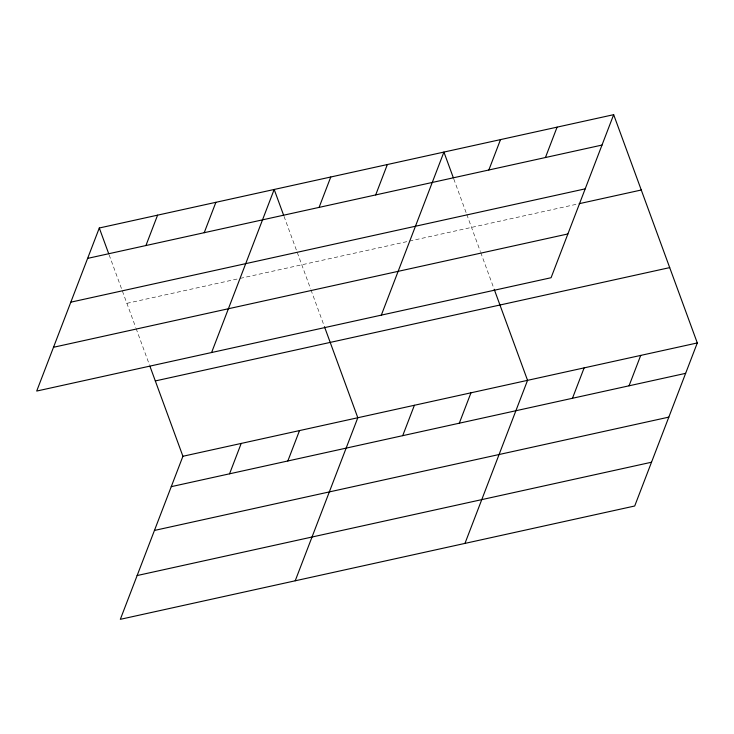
<?xml version="1.0" encoding="UTF-8"?>
<svg xmlns="http://www.w3.org/2000/svg" width="734" height="734" viewBox="0 0 734 734"><rect width="100%" height="100%" fill="white"/><g stroke="black" fill="none" stroke-linecap="round" stroke-linejoin="round"><path stroke-width="0.55" stroke-dasharray="3.67 2.75" d="M126.89 303.326L239.082 278.608M240.183 278.369L408.287 241.33M409.398 241.091L578.034 203.933M453.786 178.977L466.402 213.41M466.796 214.484L480.357 251.523M480.742 252.569L493.808 288.233M284.04 216.374L310.62 288.921M310.996 289.967L324.061 325.63M109.146 254.9L135.726 327.447M136.111 328.502L149.562 365.202"/><path stroke-width="1.1" d="M99.292 227.999L36.7 391.057L551.078 277.727L613.67 114.678L99.292 227.999L108.751 253.826M145.919 245.551L157.59 215.154M204.217 232.706L215.888 202.309M211.594 352.522L274.186 189.464L283.645 215.291M149.938 366.257L182.922 456.273L120.33 619.322L634.708 506.001L697.3 342.943L613.67 114.678M319.097 207.392L330.768 177.004M229.549 473.825L241.211 443.428M375.68 194.932L387.35 164.535M287.847 460.98L299.509 430.583M381.331 315.125L443.923 152.066L453.392 177.894M295.215 580.796L357.807 417.738L324.446 326.676M488.844 170.004L500.505 139.607M402.718 435.666L414.389 405.278M545.426 157.535L557.088 127.138M459.3 423.206L470.971 392.809M464.961 543.399L527.553 380.34L494.193 289.279M572.465 398.268L584.136 367.881M629.047 385.809L640.718 355.412M87.621 258.386L602.008 145.066M70.822 302.169L585.2 188.849M579.144 203.694L641.268 190.005M53.509 347.274L567.887 233.953M155.324 380.937L669.702 267.616M182.922 456.273L697.3 342.943M171.251 486.66L685.629 373.34M154.443 530.443L668.83 417.123M137.13 575.548L651.517 462.227"/></g></svg>
